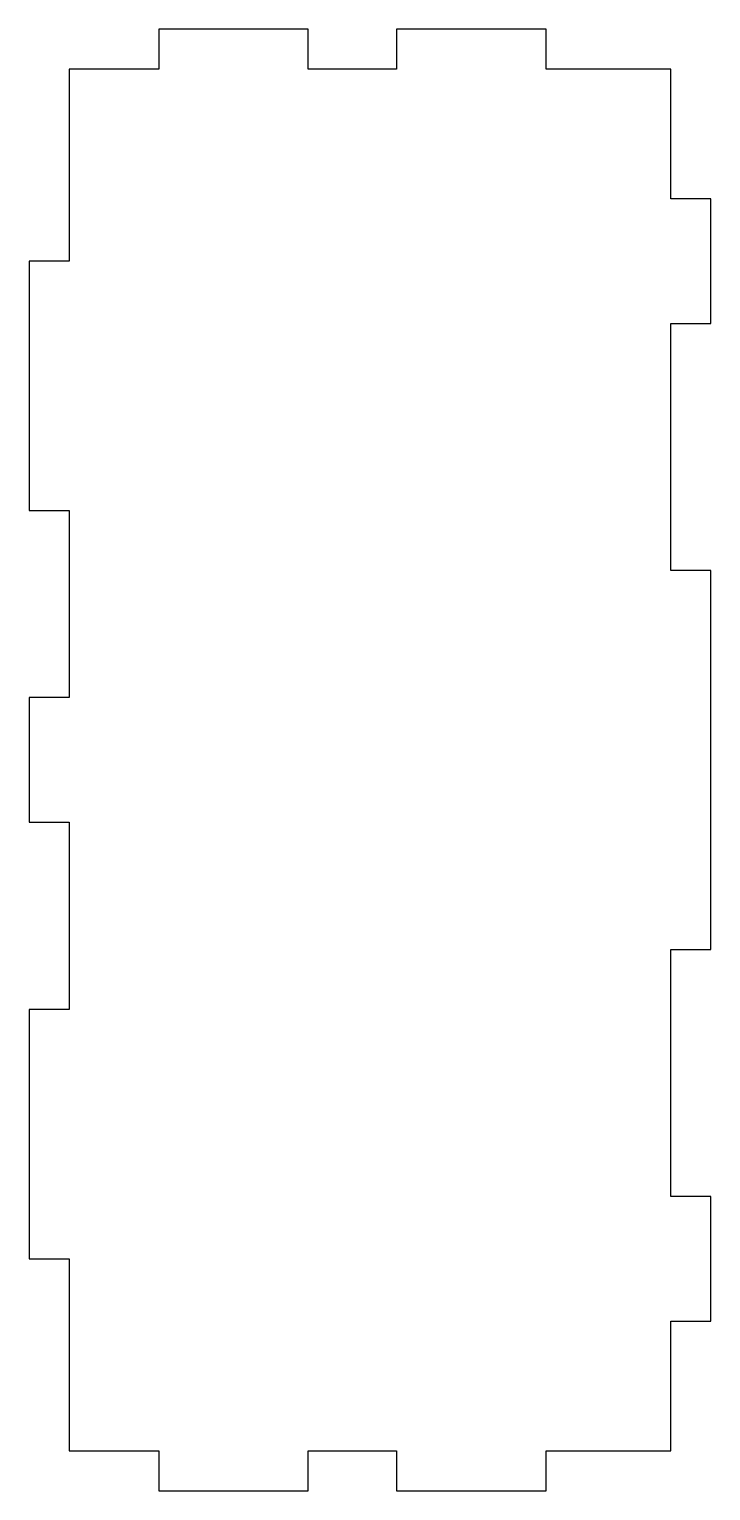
# Model space of a CAD drawing. Header units: millimetres. Extents: x 26 to 81, y 124 to 241.
import ezdxf

# ---------------------------------------------------------------- set-up
doc = ezdxf.new("R2010")
doc.units = ezdxf.units.MM
doc.layers.get('0').update_dxf_attribs({"linetype": 'CONTINUOUS'})

msp = doc.modelspace()

# ---------------------------------------------------------------- linework, layer by layer
msp.add_lwpolyline([(29.09, 202.68), (29.09, 187.68), (25.89, 187.68), (25.89, 177.68), (29.09, 177.68), (29.09, 162.68), (25.89, 162.68), (25.89, 142.68), (29.09, 142.68), (29.09, 127.28), (36.27, 127.28), (36.27, 124.08), (48.27, 124.08), (48.27, 127.28), (55.35, 127.28), (55.35, 124.08), (67.35, 124.08), (67.35, 127.28), (77.35, 127.28), (77.35, 137.68), (80.55, 137.68), (80.55, 147.68), (77.35, 147.68), (77.35, 167.48), (80.55, 167.48), (80.55, 197.88), (77.35, 197.88), (77.35, 217.68), (80.55, 217.68), (80.55, 227.68), (77.35, 227.68), (77.35, 238.08), (67.35, 238.08), (67.35, 241.28), (55.35, 241.28), (55.35, 238.08), (48.27, 238.08), (48.27, 241.28), (36.27, 241.28), (36.27, 238.08), (29.09, 238.08), (29.09, 222.68), (25.89, 222.68), (25.89, 202.68)], close=True)

doc.saveas('drawing.dxf')
